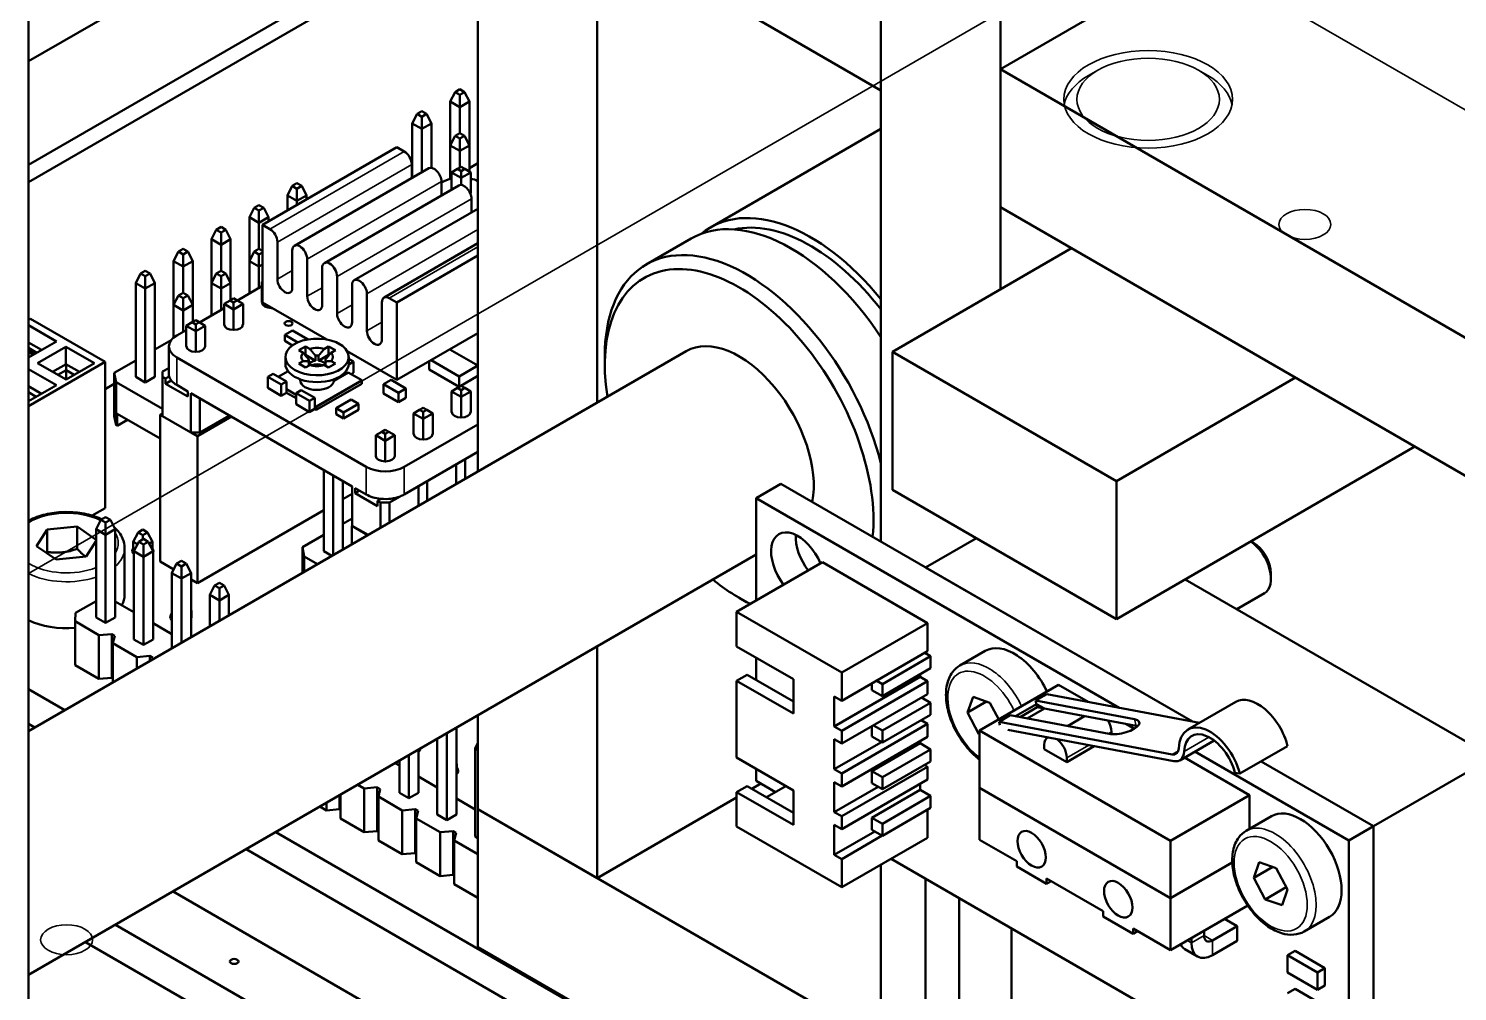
# Model space of a CAD drawing. Header units: millimetres. Extents: x -1328 to 2520, y -765 to 1782.
# Drawn here: x 1572.9 to 1640.6, y 658.4 to 704 of the extents above; entities that cross this region are included whole.
import ezdxf

# ---------------------------------------------------------------- set-up
doc = ezdxf.new("R2010")
doc.units = ezdxf.units.MM
doc.header["$LTSCALE"] = 6
for name, color, linetype, lineweight in [('Reference (ISO)', 7, 'Continuous', 35), ('Visible (ISO)', 7, 'Continuous', 50), ('Visible Narrow (ISO)', 7, 'Continuous', 35)]:
    doc.layers.add(name, color=color, linetype=linetype, lineweight=lineweight)

msp = doc.modelspace()

# ---------------------------------------------------------------- linework, layer by layer
at = {"layer": 'Reference (ISO)'}
for p, q in [((1625.929, 708.841), (1572.896, 678.223)), ((1742.602, 641.48), (1625.929, 708.841)), ((1572.896, 706.8), (1572.896, 380.202)), ((1623.543, 702.054), (1623.101, 701.799)), ((1628.316, 702.054), (1628.758, 701.799))]:
    msp.add_line(p, q, dxfattribs=at)
for centre, major_axis in [((1625.929, 700.676), (4, 0)), ((1625.929, 700.676), (3.375, 0)), ((1633.354, 694.757), (1.229, 0)), ((1574.697, 660.891), (1.229, 0))]:
    msp.add_ellipse(centre, major_axis=major_axis, ratio=0.57735, dxfattribs=at)
for major_axis, start_param, end_param in [((-4, 0), 5.497787, 6.172474), ((4, 0), 0.110711, 0.785398)]:
    msp.add_ellipse((1625.929, 700.166), major_axis=major_axis, ratio=0.57735, start_param=start_param, end_param=end_param, dxfattribs=at)
at = {"layer": 'Visible (ISO)'}
for p, q in [((1618.927, 702.104), (1618.927, 775.262)), ((1613.27, 679.732), (1613.27, 772.568)), ((1572.896, 702.478), (1607.24, 722.306)), ((1613.27, 720.889), (1572.896, 697.579)), ((1572.896, 696.762), (1613.27, 720.072)), ((1618.927, 702.104), (1647.318, 718.496)), ((1599.835, 686.322), (1599.835, 712.316)), ((1594.179, 683.056), (1594.179, 709.05)), ((1572.896, 708.433), (1572.896, 381.835)), ((1603.977, 706.467), (1613.27, 701.101)), ((1670.9, 672.098), (1618.927, 702.104)), ((1618.927, 702.104), (1618.927, 695.572)), ((1592.87, 700.571), (1593.096, 701.02)), ((1593.322, 700.31), (1592.87, 700.571)), ((1592.87, 698.497), (1592.87, 700.571)), ((1593.322, 701.151), (1593.096, 701.02)), ((1593.322, 700.89), (1593.096, 701.02)), ((1593.549, 701.02), (1593.322, 701.151)), ((1593.549, 701.02), (1593.322, 700.89)), ((1593.322, 700.89), (1593.322, 700.31)), ((1593.775, 700.571), (1593.322, 700.31)), ((1593.775, 700.571), (1593.549, 701.02)), ((1593.775, 700.571), (1593.775, 698.497)), ((1593.775, 700.571), (1593.775, 700.571)), ((1593.775, 700.571), (1593.775, 700.571)), ((1591.074, 699.534), (1591.3, 699.983)), ((1591.526, 700.114), (1591.3, 699.983)), ((1591.526, 699.853), (1591.3, 699.983)), ((1591.753, 699.983), (1591.526, 700.114)), ((1591.753, 699.983), (1591.526, 699.853)), ((1591.526, 699.853), (1591.526, 699.273)), ((1591.979, 699.534), (1591.753, 699.983)), ((1593.322, 700.31), (1593.322, 699.077)), ((1591.526, 699.273), (1591.074, 699.534)), ((1591.074, 696.966), (1591.074, 699.534)), ((1591.979, 699.534), (1591.526, 699.273)), ((1591.526, 699.273), (1591.526, 697.227)), ((1591.979, 699.534), (1591.979, 699.535)), ((1591.979, 699.534), (1591.979, 697.438)), ((1591.979, 699.534), (1591.979, 699.534)), ((1613.27, 699.275), (1605.197, 694.614)), ((1592.87, 698.497), (1593.096, 698.946)), ((1592.87, 696.907), (1592.87, 698.497)), ((1593.322, 698.236), (1592.87, 698.497)), ((1593.322, 699.077), (1593.096, 698.946)), ((1593.322, 698.816), (1593.096, 698.946)), ((1593.549, 698.946), (1593.322, 699.077)), ((1593.549, 698.946), (1593.322, 698.816)), ((1593.322, 698.816), (1593.322, 698.236)), ((1593.775, 698.497), (1593.322, 698.236)), ((1593.775, 698.497), (1593.549, 698.946)), ((1593.775, 698.497), (1593.775, 698.498)), ((1593.775, 698.497), (1593.775, 698.497)), ((1593.775, 698.497), (1593.775, 697.253)), ((1590.338, 698.413), (1583.974, 694.739)), ((1590.692, 698.209), (1590.338, 698.413)), ((1593.322, 698.236), (1593.322, 697.441)), ((1591.856, 697.417), (1585.492, 693.743)), ((1591.045, 696.949), (1591.045, 697.596)), ((1593.216, 697.38), (1592.933, 697.217)), ((1593.386, 696.955), (1592.933, 697.217)), ((1592.933, 697.217), (1592.933, 696.406)), ((1593.386, 697.478), (1593.216, 697.38)), ((1593.216, 697.38), (1593.386, 697.282)), ((1593.555, 697.38), (1593.386, 697.478)), ((1593.386, 697.282), (1593.555, 697.38)), ((1593.386, 696.955), (1593.386, 697.282)), ((1593.838, 697.217), (1593.386, 696.955)), ((1593.838, 697.217), (1593.555, 697.38)), ((1594.179, 697.653), (1593.775, 697.42)), ((1593.838, 696.237), (1593.838, 697.217)), ((1585.154, 696.128), (1585.38, 696.577)), ((1585.606, 696.708), (1585.38, 696.577)), ((1585.606, 696.447), (1585.38, 696.577)), ((1585.833, 696.577), (1585.606, 696.708)), ((1585.833, 696.577), (1585.606, 696.447)), ((1586.059, 696.128), (1585.833, 696.577)), ((1593.27, 696.601), (1586.906, 692.926)), ((1592.459, 696.132), (1592.459, 696.78)), ((1592.488, 696.755), (1592.459, 696.739)), ((1593.386, 696.955), (1593.386, 696.623)), ((1585.154, 695.42), (1585.154, 696.128)), ((1585.606, 695.867), (1585.154, 696.128)), ((1585.606, 696.447), (1585.606, 695.867)), ((1586.059, 696.128), (1585.606, 695.867)), ((1585.606, 695.867), (1585.606, 695.681)), ((1586.059, 696.128), (1586.058, 696.128)), ((1586.059, 696.128), (1586.059, 695.942)), ((1586.059, 696.128), (1586.059, 696.128)), ((1593.838, 696.237), (1593.83, 696.232)), ((1593.873, 695.316), (1593.873, 695.963)), ((1583.358, 695.091), (1583.584, 695.54)), ((1583.81, 695.671), (1583.584, 695.54)), ((1583.81, 695.41), (1583.584, 695.54)), ((1584.036, 695.54), (1583.81, 695.671)), ((1584.036, 695.54), (1583.81, 695.41)), ((1583.81, 695.41), (1583.81, 694.83)), ((1584.263, 695.091), (1584.036, 695.54)), ((1594.179, 695.492), (1588.32, 692.11)), ((1618.927, 691.675), (1618.927, 695.572)), ((1655.965, 674.189), (1618.927, 695.572)), ((1581.562, 694.054), (1581.788, 694.503)), ((1582.014, 694.634), (1581.788, 694.503)), ((1582.014, 694.373), (1581.788, 694.503)), ((1582.24, 694.503), (1582.014, 694.634)), ((1582.24, 694.503), (1582.014, 694.373)), ((1582.467, 694.054), (1582.24, 694.503)), ((1583.358, 693.017), (1583.358, 695.091)), ((1583.81, 694.83), (1583.358, 695.091)), ((1584.263, 695.091), (1583.81, 694.83)), ((1583.81, 694.83), (1583.81, 693.597)), ((1583.974, 694.739), (1583.974, 691.064)), ((1583.974, 694.739), (1584.328, 694.535)), ((1584.263, 695.091), (1584.262, 695.091)), ((1584.263, 695.091), (1584.263, 695.091)), ((1584.263, 695.091), (1584.263, 694.905)), ((1582.014, 693.793), (1581.562, 694.054)), ((1581.562, 691.98), (1581.562, 694.054)), ((1582.014, 694.373), (1582.014, 693.793)), ((1582.467, 694.054), (1582.014, 693.793)), ((1582.014, 693.793), (1582.014, 692.56)), ((1582.467, 694.054), (1582.466, 694.055)), ((1582.467, 694.054), (1582.467, 691.98)), ((1582.467, 694.054), (1582.467, 694.054)), ((1584.681, 692.167), (1584.681, 693.922)), ((1594.179, 693.859), (1589.734, 691.293)), ((1604.278, 694.083), (1602.156, 692.859)), ((1579.766, 693.017), (1579.992, 693.466)), ((1580.218, 693.597), (1579.992, 693.466)), ((1580.218, 693.336), (1579.992, 693.466)), ((1580.444, 693.466), (1580.218, 693.597)), ((1580.444, 693.466), (1580.218, 693.336)), ((1580.218, 693.336), (1580.218, 692.756)), ((1580.67, 693.017), (1580.444, 693.466)), ((1583.358, 693.017), (1583.584, 693.466)), ((1583.81, 693.597), (1583.584, 693.466)), ((1583.81, 693.336), (1583.584, 693.466)), ((1583.974, 693.503), (1583.81, 693.597)), ((1583.974, 693.43), (1583.81, 693.336)), ((1583.81, 693.336), (1583.81, 692.756)), ((1585.388, 691.758), (1585.388, 693.514)), ((1586.095, 691.35), (1586.095, 693.106)), ((1590.338, 691.064), (1594.179, 693.282)), ((1622.303, 693.624), (1613.818, 688.725)), ((1577.97, 691.98), (1578.196, 692.43)), ((1578.422, 692.56), (1578.196, 692.43)), ((1578.422, 692.299), (1578.196, 692.43)), ((1578.648, 692.43), (1578.422, 692.56)), ((1578.648, 692.43), (1578.422, 692.299)), ((1578.874, 691.98), (1578.648, 692.43)), ((1579.766, 690.943), (1579.766, 693.017)), ((1580.218, 692.756), (1579.766, 693.017)), ((1580.67, 693.017), (1580.218, 692.756)), ((1580.218, 692.756), (1580.218, 691.523)), ((1580.671, 693.017), (1580.67, 693.018)), ((1580.671, 693.017), (1580.67, 693.017)), ((1580.671, 693.017), (1580.671, 690.943)), ((1581.562, 691.98), (1581.788, 692.43)), ((1582.014, 692.56), (1581.788, 692.43)), ((1582.014, 692.299), (1581.788, 692.43)), ((1582.24, 692.43), (1582.014, 692.56)), ((1582.24, 692.43), (1582.014, 692.299)), ((1582.467, 691.98), (1582.24, 692.43)), ((1583.81, 692.756), (1583.358, 693.017)), ((1583.358, 691.484), (1583.358, 693.017)), ((1583.974, 692.851), (1583.81, 692.756)), ((1583.81, 692.756), (1583.81, 691.746)), ((1586.802, 690.942), (1586.802, 692.697)), ((1577.97, 687.531), (1577.97, 691.98)), ((1578.422, 691.719), (1577.97, 691.98)), ((1578.422, 692.299), (1578.422, 691.719)), ((1578.874, 691.98), (1578.422, 691.719)), ((1578.422, 691.719), (1578.422, 687.269)), ((1578.875, 691.98), (1578.874, 691.981)), ((1578.875, 691.98), (1578.874, 691.98)), ((1578.875, 691.98), (1578.875, 687.531)), ((1582.014, 691.719), (1581.562, 691.98)), ((1581.562, 690.447), (1581.562, 691.98)), ((1582.014, 692.299), (1582.014, 691.719)), ((1582.467, 691.98), (1582.014, 691.719)), ((1582.014, 691.719), (1582.014, 690.709)), ((1582.467, 691.98), (1582.466, 691.981)), ((1582.467, 691.98), (1582.467, 691.174)), ((1582.467, 691.98), (1582.467, 691.98)), ((1583.953, 691.828), (1582.786, 691.154)), ((1583.974, 692.044), (1583.953, 692.032)), ((1583.974, 692.02), (1583.953, 692.032)), ((1583.953, 692.032), (1583.953, 691.052)), ((1587.51, 690.534), (1587.51, 692.289)), ((1588.217, 690.125), (1588.217, 691.881)), ((1579.766, 690.943), (1579.992, 691.393)), ((1580.218, 691.523), (1579.992, 691.393)), ((1580.218, 691.262), (1579.992, 691.393)), ((1580.444, 691.393), (1580.218, 691.523)), ((1580.444, 691.393), (1580.218, 691.262)), ((1580.218, 691.262), (1580.218, 690.682)), ((1580.67, 690.943), (1580.444, 691.393)), ((1582.44, 691.158), (1582.157, 690.995)), ((1582.609, 691.256), (1582.44, 691.158)), ((1582.44, 691.158), (1582.609, 691.06)), ((1582.779, 691.158), (1582.609, 691.256)), ((1582.609, 691.06), (1582.779, 691.158)), ((1582.609, 690.734), (1582.609, 691.06)), ((1583.062, 690.995), (1582.779, 691.158)), ((1583.953, 691.052), (1583.961, 691.047)), ((1587.021, 689.305), (1583.974, 691.064)), ((1588.924, 689.717), (1588.924, 691.473)), ((1589.631, 689.309), (1589.631, 691.064)), ((1589.984, 691.269), (1590.338, 691.064)), ((1590.338, 691.064), (1590.338, 687.39)), ((1579.766, 689.393), (1579.766, 690.943)), ((1580.218, 690.682), (1579.766, 690.943)), ((1580.67, 690.943), (1580.218, 690.682)), ((1580.218, 690.682), (1580.218, 689.672)), ((1580.671, 690.943), (1580.67, 690.944)), ((1580.671, 690.943), (1580.67, 690.943)), ((1580.671, 690.943), (1580.671, 690.137)), ((1582.157, 690.791), (1580.99, 690.117)), ((1582.609, 690.734), (1582.157, 690.995)), ((1582.157, 690.995), (1582.157, 690.015)), ((1583.062, 690.995), (1582.609, 690.734)), ((1582.609, 690.734), (1582.609, 689.754)), ((1583.062, 690.015), (1583.062, 690.995)), ((1584.397, 690.796), (1584.405, 690.791)), ((1584.405, 690.815), (1584.405, 690.791)), ((1584.413, 690.796), (1584.405, 690.791)), ((1572.896, 690.238), (1572.989, 690.291)), ((1574.216, 689.219), (1572.896, 689.981)), ((1572.989, 690.291), (1576.525, 688.25)), ((1580.361, 689.754), (1579.915, 689.497)), ((1580.644, 690.121), (1580.361, 689.958)), ((1580.813, 689.697), (1580.361, 689.958)), ((1580.361, 689.958), (1580.361, 688.978)), ((1580.813, 690.219), (1580.644, 690.121)), ((1580.644, 690.121), (1580.813, 690.023)), ((1580.983, 690.121), (1580.813, 690.219)), ((1580.813, 690.023), (1580.983, 690.121)), ((1580.813, 689.697), (1580.813, 690.023)), ((1581.266, 689.958), (1580.813, 689.697)), ((1580.813, 689.697), (1580.813, 688.717)), ((1581.266, 689.958), (1580.983, 690.121)), ((1581.266, 688.978), (1581.266, 689.958)), ((1582.157, 690.015), (1582.165, 690.011)), ((1582.601, 689.759), (1582.609, 689.754)), ((1582.617, 689.759), (1582.609, 689.754)), ((1583.062, 690.015), (1583.054, 690.011)), ((1585.396, 689.726), (1585.042, 689.522)), ((1586.103, 689.318), (1585.396, 689.726)), ((1572.896, 688.458), (1574.216, 689.219)), ((1573.51, 688.812), (1572.896, 689.166)), ((1579.655, 689.28), (1578.875, 688.829)), ((1585.042, 689.522), (1585.652, 689.17)), ((1585.042, 689.522), (1585.042, 689.236)), ((1585.042, 689.236), (1585.4, 689.03)), ((1586.073, 689.3), (1586.103, 689.318)), ((1586.103, 689.318), (1586.103, 689.306)), ((1587.76, 689.001), (1587.461, 689.174)), ((1594.179, 689.608), (1590.338, 687.39)), ((1572.896, 688.904), (1573.283, 688.681)), ((1573.191, 688.628), (1572.896, 688.798)), ((1572.896, 670.769), (1604.053, 688.757)), ((1572.896, 688.708), (1573.113, 688.583)), ((1573.326, 688.183), (1574.668, 688.958)), ((1574.668, 688.143), (1574.668, 688.958)), ((1576.012, 688.182), (1574.668, 688.958)), ((1579.543, 688.978), (1579.543, 687.672)), ((1579.915, 688.46), (1588.895, 683.275)), ((1580.361, 688.978), (1580.369, 688.974)), ((1580.805, 688.722), (1580.813, 688.717)), ((1580.821, 688.722), (1580.813, 688.717)), ((1581.266, 688.978), (1581.258, 688.974)), ((1585.061, 688.154), (1585.061, 688.481)), ((1586.013, 688.981), (1585.694, 688.797)), ((1585.694, 688.797), (1585.896, 688.681)), ((1586.013, 688.573), (1585.994, 688.562)), ((1586.013, 688.573), (1586.013, 688.981)), ((1586.214, 688.865), (1586.013, 688.981)), ((1586.486, 688.3), (1586.013, 688.573)), ((1586.168, 688.359), (1586.168, 688.273)), ((1586.486, 688.3), (1586.486, 688.543)), ((1587.109, 688.573), (1586.635, 688.3)), ((1586.635, 688.543), (1586.635, 688.3)), ((1587.109, 688.981), (1586.907, 688.865)), ((1586.954, 688.273), (1586.954, 688.359)), ((1587.109, 688.573), (1587.109, 688.981)), ((1587.427, 688.797), (1587.109, 688.981)), ((1587.127, 688.562), (1587.109, 688.573)), ((1587.226, 688.681), (1587.427, 688.797)), ((1590.338, 687.39), (1587.988, 688.747)), ((1588.061, 688.154), (1588.061, 688.481)), ((1588.061, 688.391), (1588.289, 688.259)), ((1594.175, 688.071), (1592.846, 688.838)), ((1600.189, 688.101), (1600.189, 688.51)), ((1613.818, 688.725), (1624.424, 682.601)), ((1613.818, 682.193), (1613.818, 688.725)), ((1572.896, 686.155), (1576.525, 688.25)), ((1574.216, 687.145), (1572.896, 687.907)), ((1574.67, 687.408), (1573.326, 688.183)), ((1574.033, 687.775), (1574.669, 688.142)), ((1574.281, 687.632), (1574.67, 687.857)), ((1574.669, 688.142), (1574.668, 688.143)), ((1575.306, 687.775), (1574.668, 688.143)), ((1574.669, 687.857), (1574.669, 688.142)), ((1575.058, 687.632), (1574.669, 687.857)), ((1574.669, 687.408), (1574.669, 687.856)), ((1574.67, 687.408), (1576.012, 688.182)), ((1576.525, 688.25), (1576.525, 681.328)), ((1577.97, 688.306), (1576.958, 687.722)), ((1576.958, 687.722), (1577.05, 687.286)), ((1576.958, 687.722), (1576.958, 685.681)), ((1579.247, 687.784), (1579.543, 687.955)), ((1579.247, 687.784), (1579.247, 687.539)), ((1584.227, 687.542), (1584.475, 687.685)), ((1584.475, 687.685), (1585.115, 687.315)), ((1585.185, 687.809), (1584.722, 687.542)), ((1585.896, 688.281), (1585.694, 688.165)), ((1585.694, 688.165), (1586.013, 687.981)), ((1586.013, 687.981), (1586.214, 688.097)), ((1586.168, 688.07), (1586.168, 688.273)), ((1586.907, 688.097), (1587.109, 687.981)), ((1586.954, 688.273), (1586.954, 688.07)), ((1587.109, 687.981), (1587.427, 688.165)), ((1587.427, 688.165), (1587.226, 688.281)), ((1588.042, 687.748), (1587.359, 687.354)), ((1588.682, 687.379), (1588.042, 687.748)), ((1588.289, 688.259), (1588.06, 688.126)), ((1588.289, 687.728), (1588.183, 687.667)), ((1588.289, 688.259), (1588.289, 687.728)), ((1591.877, 688.279), (1591.877, 687.887)), ((1591.877, 687.887), (1593.292, 687.071)), ((1591.962, 688.328), (1593.292, 687.56)), ((1593.292, 687.56), (1594.175, 688.071)), ((1594.175, 688.071), (1594.175, 687.581)), ((1572.896, 686.384), (1574.216, 687.145)), ((1573.51, 686.738), (1572.896, 687.092)), ((1576.958, 687.208), (1576.525, 686.958)), ((1577.05, 687.286), (1579.247, 686.017)), ((1577.05, 687.286), (1577.05, 685.244)), ((1577.97, 687.531), (1578.422, 687.269)), ((1578.875, 687.531), (1578.422, 687.269)), ((1579.247, 687.539), (1579.247, 685.669)), ((1579.388, 687.458), (1579.247, 687.539)), ((1579.559, 687.556), (1579.388, 687.458)), ((1579.388, 687.213), (1579.388, 687.458)), ((1579.657, 687.368), (1579.388, 687.213)), ((1579.388, 687.213), (1580.442, 686.604)), ((1579.915, 687.153), (1580.442, 686.849)), ((1584.227, 687.542), (1584.227, 687.011)), ((1584.867, 687.173), (1584.227, 687.542)), ((1584.867, 686.642), (1584.227, 687.011)), ((1585.115, 687.315), (1584.867, 687.173)), ((1584.867, 687.173), (1584.867, 686.642)), ((1585.115, 687.315), (1585.115, 686.948)), ((1585.761, 687.379), (1585.761, 687.422)), ((1586.525, 686.134), (1588.682, 687.379)), ((1586.525, 685.97), (1588.682, 687.215)), ((1587.359, 687.421), (1587.359, 687.354)), ((1588.682, 687.379), (1588.682, 687.215)), ((1590.066, 687.4), (1589.712, 687.196)), ((1589.712, 687.196), (1590.419, 686.788)), ((1589.712, 687.196), (1589.712, 686.747)), ((1590.773, 686.992), (1590.066, 687.4)), ((1590.419, 686.788), (1590.773, 686.992)), ((1590.773, 686.992), (1590.773, 686.543)), ((1593.216, 687.011), (1592.933, 686.847)), ((1593.386, 687.108), (1593.216, 687.011)), ((1593.216, 687.011), (1593.386, 686.913)), ((1593.292, 687.071), (1594.175, 687.581)), ((1593.292, 687.56), (1593.292, 687.071)), ((1593.555, 687.011), (1593.386, 687.108)), ((1593.386, 686.913), (1593.555, 687.011)), ((1593.838, 686.847), (1593.555, 687.011)), ((1624.424, 682.601), (1632.909, 687.5)), ((1573.262, 686.595), (1572.896, 686.807)), ((1580.442, 686.604), (1580.442, 686.849)), ((1580.583, 684.898), (1580.583, 686.768)), ((1580.583, 686.768), (1588.227, 682.354)), ((1581.008, 686.523), (1581.008, 684.898)), ((1585.115, 686.785), (1584.867, 686.642)), ((1585.115, 686.948), (1585.115, 686.785)), ((1585.115, 686.948), (1585.567, 686.687)), ((1585.115, 686.785), (1585.567, 686.523)), ((1585.567, 686.768), (1585.815, 686.911)), ((1585.567, 686.768), (1585.567, 686.238)), ((1586.207, 686.399), (1585.567, 686.768)), ((1585.815, 686.911), (1586.455, 686.542)), ((1586.455, 686.542), (1586.207, 686.399)), ((1586.207, 686.399), (1586.207, 685.868)), ((1586.455, 686.542), (1586.455, 686.174)), ((1588.174, 686.459), (1587.467, 686.051)), ((1588.528, 686.255), (1588.174, 686.459)), ((1589.712, 686.747), (1590.419, 686.339)), ((1590.419, 686.788), (1590.419, 686.339)), ((1590.419, 686.339), (1590.773, 686.543)), ((1593.386, 686.586), (1592.933, 686.847)), ((1592.933, 686.847), (1592.933, 685.867)), ((1593.386, 686.586), (1593.386, 686.913)), ((1593.838, 686.847), (1593.386, 686.586)), ((1593.386, 686.586), (1593.386, 685.606)), ((1593.838, 685.867), (1593.838, 686.847)), ((1576.958, 685.681), (1577.05, 685.244)), ((1577.086, 685.795), (1579.127, 684.617)), ((1577.086, 685.224), (1577.086, 685.795)), ((1579.127, 685.743), (1579.247, 685.812)), ((1579.127, 685.743), (1579.247, 685.673)), ((1579.127, 678.79), (1579.127, 685.743)), ((1580.583, 684.898), (1579.247, 685.669)), ((1580.895, 684.722), (1582.51, 685.655)), ((1582.379, 685.69), (1581.008, 684.898)), ((1582.379, 685.69), (1582.379, 685.731)), ((1586.207, 685.868), (1585.567, 686.238)), ((1586.455, 686.011), (1586.207, 685.868)), ((1586.455, 686.174), (1586.455, 686.011)), ((1586.455, 686.174), (1586.525, 686.134)), ((1586.455, 686.011), (1586.525, 685.97)), ((1586.525, 686.134), (1586.525, 685.97)), ((1587.467, 686.051), (1587.467, 685.765)), ((1587.467, 686.051), (1587.821, 685.847)), ((1587.467, 685.765), (1587.821, 685.561)), ((1587.821, 685.847), (1588.528, 686.255)), ((1587.821, 685.561), (1588.528, 685.969)), ((1587.821, 685.847), (1587.821, 685.561)), ((1588.528, 686.255), (1588.528, 685.969)), ((1591.42, 685.974), (1591.137, 685.81)), ((1591.59, 685.549), (1591.137, 685.81)), ((1591.137, 685.81), (1591.137, 684.83)), ((1591.59, 686.072), (1591.42, 685.974)), ((1591.42, 685.974), (1591.59, 685.876)), ((1591.759, 685.974), (1591.59, 686.072)), ((1591.59, 685.876), (1591.759, 685.974)), ((1591.59, 685.549), (1591.59, 685.876)), ((1592.042, 685.81), (1591.59, 685.549)), ((1592.042, 685.81), (1591.759, 685.974)), ((1592.042, 684.83), (1592.042, 685.81)), ((1592.933, 685.867), (1592.941, 685.863)), ((1593.838, 685.867), (1593.83, 685.863)), ((1577.05, 685.244), (1577.086, 685.224)), ((1577.581, 685.51), (1577.086, 685.224)), ((1589.793, 685.035), (1589.624, 684.937)), ((1589.963, 684.937), (1589.793, 685.035)), ((1590.692, 683.275), (1594.179, 685.288)), ((1591.59, 685.549), (1591.59, 684.569)), ((1593.377, 685.611), (1593.386, 685.606)), ((1593.394, 685.611), (1593.386, 685.606)), ((1581.008, 684.898), (1580.583, 684.898)), ((1580.59, 684.898), (1580.895, 684.722)), ((1580.895, 684.722), (1580.895, 677.769)), ((1589.624, 684.937), (1589.341, 684.773)), ((1589.341, 684.773), (1589.341, 683.794)), ((1589.793, 684.512), (1589.341, 684.773)), ((1589.624, 684.937), (1589.793, 684.839)), ((1589.793, 684.839), (1589.963, 684.937)), ((1589.793, 684.512), (1589.793, 684.839)), ((1590.246, 684.773), (1589.793, 684.512)), ((1589.793, 684.512), (1589.793, 683.532)), ((1590.246, 684.773), (1589.963, 684.937)), ((1590.246, 683.794), (1590.246, 684.773)), ((1591.137, 684.83), (1591.145, 684.826)), ((1591.581, 684.574), (1591.59, 684.569)), ((1591.598, 684.574), (1591.59, 684.569)), ((1592.042, 684.83), (1592.034, 684.826)), ((1589.341, 683.794), (1589.349, 683.789)), ((1590.246, 683.794), (1590.238, 683.789)), ((1590.692, 681.969), (1594.179, 683.982)), ((1593.58, 683.636), (1593.58, 682.711)), ((1624.424, 676.069), (1638.566, 684.234)), ((1586.877, 679.281), (1586.877, 683.134)), ((1589.785, 683.537), (1589.793, 683.532)), ((1589.802, 683.537), (1589.793, 683.532)), ((1593.156, 682.466), (1593.156, 683.391)), ((1587.329, 682.873), (1587.329, 679.102)), ((1587.782, 682.612), (1587.782, 679.363)), ((1588.227, 682.354), (1588.227, 680.485)), ((1588.369, 682.028), (1588.369, 682.273)), ((1588.369, 682.273), (1588.895, 681.969)), ((1591.36, 681.429), (1591.36, 682.354)), ((1591.784, 682.599), (1591.784, 681.674)), ((1607.363, 681.796), (1608.53, 682.469)), ((1628.022, 671.215), (1608.53, 682.469)), ((1624.424, 676.069), (1624.424, 682.601)), ((1588.227, 682.003), (1587.782, 681.745)), ((1588.581, 682.15), (1588.369, 682.028)), ((1588.369, 682.028), (1589.422, 681.42)), ((1589.422, 681.664), (1589.593, 681.763)), ((1589.422, 681.42), (1589.422, 681.664)), ((1589.564, 681.583), (1589.422, 681.664)), ((1589.564, 680.392), (1589.564, 681.583)), ((1589.564, 681.583), (1589.988, 681.583)), ((1590.497, 681.876), (1589.988, 681.583)), ((1589.988, 681.583), (1589.988, 680.637)), ((1624.552, 671.872), (1607.363, 681.796)), ((1607.363, 681.796), (1607.363, 676.946)), ((1613.818, 682.193), (1624.424, 676.069)), ((1575.906, 680.97), (1576.525, 681.328)), ((1576.319, 680.769), (1576.545, 680.9)), ((1576.772, 680.769), (1576.545, 680.9)), ((1586.877, 681.223), (1580.895, 677.769)), ((1573.274, 679.53), (1573.775, 680.312)), ((1573.775, 680.312), (1575.198, 680.452)), ((1573.775, 679.25), (1573.775, 680.312)), ((1575.198, 680.452), (1576.093, 679.829)), ((1575.198, 679.391), (1575.198, 680.452)), ((1576.093, 680.323), (1576.319, 680.769)), ((1576.093, 676.148), (1576.093, 680.323)), ((1576.545, 680.062), (1576.093, 680.323)), ((1576.545, 680.638), (1576.319, 680.769)), ((1576.545, 680.638), (1576.772, 680.769)), ((1576.545, 680.638), (1576.545, 680.062)), ((1576.545, 680.062), (1576.998, 680.323)), ((1576.998, 680.323), (1576.772, 680.769)), ((1576.998, 676.148), (1576.998, 680.323)), ((1578.08, 680.177), (1578.306, 680.307)), ((1578.533, 680.177), (1578.306, 680.307)), ((1588.227, 680.836), (1587.782, 680.579)), ((1588.202, 680.488), (1588.227, 680.503)), ((1588.202, 679.606), (1588.202, 680.488)), ((1588.202, 680.488), (1588.966, 680.047)), ((1588.976, 680.053), (1588.227, 680.485)), ((1576.093, 679.769), (1575.618, 679.029)), ((1576.545, 680.062), (1576.545, 675.886)), ((1578.08, 680.177), (1577.854, 679.731)), ((1578.056, 679.615), (1577.854, 679.731)), ((1577.854, 679.731), (1577.854, 679.179)), ((1577.889, 679.286), (1578.115, 679.732)), ((1578.306, 680.046), (1578.08, 680.177)), ((1578.115, 679.732), (1578.341, 679.863)), ((1578.341, 679.601), (1578.115, 679.732)), ((1578.306, 680.046), (1578.533, 680.177)), ((1578.306, 679.843), (1578.306, 680.046)), ((1578.568, 679.732), (1578.341, 679.863)), ((1578.341, 679.601), (1578.568, 679.732)), ((1578.341, 679.601), (1578.341, 679.025)), ((1578.533, 680.177), (1578.759, 679.731)), ((1578.794, 679.286), (1578.568, 679.732)), ((1578.611, 679.646), (1578.759, 679.731)), ((1578.759, 679.731), (1578.759, 679.355)), ((1586.877, 680.057), (1585.865, 679.473)), ((1617.793, 679.897), (1615.389, 678.509)), ((1630.901, 679.691), (1630.799, 679.75)), ((1572.896, 659.222), (1607.363, 679.122)), ((1574.196, 678.889), (1573.274, 679.53)), ((1575.618, 679.029), (1574.196, 678.889)), ((1577.447, 679.426), (1577.447, 677.221)), ((1578.341, 679.025), (1577.889, 679.286)), ((1577.889, 675.111), (1577.889, 679.286)), ((1578.341, 679.025), (1578.794, 679.286)), ((1578.341, 679.025), (1578.341, 674.849)), ((1578.794, 675.111), (1578.794, 679.286)), ((1585.865, 679.473), (1585.957, 679.036)), ((1585.865, 679.473), (1585.865, 678.257)), ((1585.957, 679.036), (1585.957, 678.31)), ((1585.957, 679.036), (1586.586, 678.673)), ((1586.877, 679.281), (1587.258, 679.061)), ((1579.771, 678.418), (1579.127, 678.79)), ((1579.685, 678.249), (1579.911, 678.695)), ((1579.685, 674.689), (1579.685, 678.249)), ((1580.138, 677.988), (1579.685, 678.249)), ((1579.911, 678.695), (1580.138, 678.826)), ((1580.138, 678.564), (1579.911, 678.695)), ((1580.364, 678.695), (1580.138, 678.826)), ((1580.138, 678.564), (1580.364, 678.695)), ((1580.138, 678.564), (1580.138, 677.988)), ((1580.138, 677.988), (1580.59, 678.249)), ((1580.59, 678.249), (1580.364, 678.695)), ((1580.59, 675.211), (1580.59, 678.249)), ((1606.437, 676.411), (1610.503, 678.758)), ((1615.481, 675.884), (1610.503, 678.758)), ((1628.022, 671.215), (1615.389, 678.509)), ((1631.745, 678.229), (1631.745, 677.979)), ((1580.138, 677.988), (1580.138, 674.95)), ((1580.895, 677.769), (1580.59, 677.945)), ((1581.481, 677.213), (1581.707, 677.658)), ((1581.707, 677.658), (1581.934, 677.789)), ((1581.934, 677.528), (1581.707, 677.658)), ((1582.16, 677.658), (1581.934, 677.789)), ((1581.934, 677.528), (1582.16, 677.658)), ((1581.934, 677.528), (1581.934, 676.951)), ((1582.386, 677.213), (1582.16, 677.658)), ((1642.259, 669.528), (1627.677, 677.947)), ((1576.093, 676.923), (1575.117, 676.36)), ((1576.998, 676.907), (1577.889, 676.393)), ((1581.934, 676.951), (1581.481, 677.213)), ((1581.481, 675.725), (1581.481, 677.213)), ((1581.934, 676.951), (1582.386, 677.213)), ((1581.934, 676.951), (1581.934, 675.987)), ((1582.386, 676.248), (1582.386, 677.213)), ((1606.553, 677.079), (1606.906, 676.875)), ((1630.123, 676.535), (1631.434, 677.292)), ((1575.117, 676.36), (1575.096, 675.964)), ((1580.59, 676.487), (1580.607, 676.453)), ((1580.607, 676.453), (1580.59, 676.443)), ((1580.607, 676.453), (1580.607, 676.131)), ((1606.437, 676.411), (1606.437, 674.778)), ((1611.415, 673.537), (1606.437, 676.411)), ((1575.096, 675.964), (1576.227, 675.311)), ((1575.096, 675.964), (1575.096, 673.89)), ((1576.545, 675.886), (1576.093, 676.148)), ((1576.998, 676.148), (1576.545, 675.886)), ((1578.794, 675.87), (1579.685, 675.356)), ((1580.607, 676.131), (1580.607, 676.131)), ((1611.415, 673.537), (1615.481, 675.884)), ((1615.481, 674.545), (1615.481, 675.884)), ((1576.227, 675.311), (1576.842, 675.364)), ((1576.227, 675.311), (1576.227, 673.237)), ((1576.984, 675.282), (1576.842, 675.364)), ((1576.842, 675.364), (1576.842, 673.861)), ((1576.892, 674.927), (1576.984, 675.282)), ((1578.023, 674.274), (1576.892, 674.927)), ((1576.892, 674.927), (1576.892, 673.076)), ((1578.341, 674.849), (1577.889, 675.111)), ((1578.794, 675.111), (1578.341, 674.849)), ((1578.638, 674.327), (1578.023, 674.274)), ((1578.023, 674.274), (1578.023, 673.729)), ((1578.638, 674.327), (1578.638, 674.084)), ((1578.78, 674.245), (1578.638, 674.327)), ((1578.756, 674.152), (1578.78, 674.245)), ((1599.835, 663.811), (1599.835, 674.775)), ((1609.124, 673.226), (1606.437, 674.778)), ((1607.363, 674.243), (1607.363, 673.182)), ((1615.481, 674.545), (1611.415, 672.198)), ((1615.622, 674.312), (1613.342, 672.996)), ((1615.622, 674.312), (1615.35, 674.47)), ((1615.622, 674.312), (1615.622, 673.741)), ((1617.01, 673.872), (1618.213, 674.566)), ((1575.096, 673.89), (1576.227, 673.237)), ((1576.892, 673.833), (1576.842, 673.861)), ((1576.842, 673.29), (1576.842, 673.861)), ((1611.415, 672.198), (1611.415, 673.537)), ((1613.342, 672.424), (1615.622, 673.741)), ((1615.127, 673.455), (1615.127, 673.331)), ((1576.227, 673.237), (1576.842, 673.29)), ((1606.932, 673.431), (1606.437, 673.145)), ((1606.437, 673.145), (1606.437, 669.511)), ((1606.437, 673.145), (1609.124, 671.593)), ((1609.124, 672.165), (1606.932, 673.431)), ((1609.124, 671.593), (1609.124, 673.226)), ((1615.127, 673.331), (1611.062, 670.983)), ((1615.481, 673.126), (1611.415, 670.779)), ((1612.847, 673.024), (1612.847, 672.71)), ((1613.342, 672.996), (1613.07, 673.153)), ((1613.342, 672.996), (1613.342, 672.424)), ((1615.127, 673.331), (1615.481, 673.126)), ((1615.481, 672.522), (1615.481, 673.126)), ((1617.935, 670.793), (1621.682, 672.957)), ((1623.08, 672.15), (1621.682, 672.957)), ((1572.896, 672.752), (1574.614, 671.761)), ((1611.062, 672.402), (1611.062, 670.983)), ((1611.415, 672.198), (1611.062, 672.402)), ((1615.481, 672.522), (1611.415, 670.175)), ((1613.342, 672.424), (1612.847, 672.71)), ((1615.622, 672.108), (1613.342, 670.791)), ((1615.622, 672.108), (1615.193, 672.356)), ((1615.622, 672.108), (1615.622, 671.536)), ((1617.373, 671.643), (1617.633, 672.387)), ((1618.277, 672.165), (1617.373, 671.643)), ((1617.633, 672.387), (1618.434, 672.111)), ((1618.434, 672.111), (1618.852, 671.323)), ((1621.129, 672.519), (1620.599, 672.213)), ((1620.678, 671.896), (1620.599, 672.213)), ((1625.29, 671.326), (1620.599, 672.213)), ((1628.358, 671.152), (1621.129, 672.519)), ((1630.078, 672.145), (1627.816, 670.839)), ((1594.179, 667.077), (1594.179, 671.509)), ((1613.342, 670.22), (1615.622, 671.536)), ((1617.913, 670.625), (1617.373, 671.643)), ((1619.397, 671.519), (1618.866, 671.213)), ((1619.397, 671.519), (1624.088, 670.632)), ((1619.642, 671.472), (1620.64, 672.048)), ((1619.869, 671.43), (1620.678, 671.896)), ((1620.204, 671.366), (1621.013, 671.833)), ((1620.64, 672.048), (1621.013, 671.833)), ((1620.678, 671.896), (1620.64, 672.048)), ((1620.678, 671.896), (1625.369, 671.009)), ((1620.678, 671.896), (1621.013, 671.833)), ((1622.916, 671.473), (1622.107, 671.006)), ((1573.199, 670.944), (1572.896, 671.119)), ((1573.197, 670.946), (1573.197, 670.943)), ((1593.162, 666.815), (1593.162, 670.923)), ((1611.062, 670.983), (1611.415, 670.779)), ((1615.481, 671.104), (1611.415, 668.756)), ((1611.415, 670.175), (1611.415, 670.779)), ((1612.847, 671.001), (1612.847, 670.505)), ((1613.342, 670.791), (1612.912, 671.039)), ((1613.342, 670.791), (1613.342, 670.22)), ((1615.177, 671.279), (1615.481, 671.104)), ((1615.481, 670.499), (1615.481, 671.104)), ((1626.986, 665.568), (1617.935, 670.793)), ((1617.935, 670.793), (1617.935, 668.087)), ((1627.07, 669.661), (1618.866, 671.213)), ((1618.907, 671.048), (1618.866, 671.213)), ((1627.149, 669.345), (1619.28, 670.833)), ((1625.277, 670.881), (1624.903, 671.097)), ((1592.257, 666.815), (1592.257, 670.4)), ((1592.71, 670.661), (1592.71, 666.554)), ((1594.053, 669.954), (1594.179, 670.2)), ((1611.062, 670.379), (1611.062, 668.96)), ((1611.415, 670.175), (1611.062, 670.379)), ((1613.293, 670.248), (1611.062, 668.96)), ((1615.481, 670.499), (1611.415, 668.152)), ((1613.342, 670.22), (1612.847, 670.505)), ((1615.127, 670.189), (1612.847, 668.872)), ((1615.127, 670.295), (1615.127, 670.189)), ((1615.622, 669.903), (1615.127, 670.189)), ((1617.935, 670.637), (1617.913, 670.625)), ((1617.935, 670.617), (1617.913, 670.625)), ((1621.011, 670.12), (1621.011, 669.916)), ((1621.183, 670.473), (1621.166, 670.463)), ((1623.378, 670.058), (1622.071, 669.303)), ((1624.193, 670.618), (1624.193, 670.732)), ((1629.053, 670.324), (1627.423, 669.383)), ((1632.536, 670.06), (1630.273, 668.754)), ((1590.914, 669.625), (1590.914, 667.591)), ((1591.366, 667.852), (1591.366, 669.886)), ((1591.383, 669.896), (1591.383, 669.79)), ((1594.179, 669.882), (1594.053, 669.954)), ((1594.053, 665.778), (1594.053, 669.954)), ((1609.124, 667.96), (1606.437, 669.511)), ((1615.622, 669.903), (1613.342, 668.587)), ((1615.622, 669.903), (1615.622, 669.332)), ((1622.071, 669.303), (1621.011, 669.916)), ((1622.071, 669.303), (1622.071, 669.507)), ((1630.733, 667.731), (1627.648, 669.513)), ((1635.436, 665.588), (1628.143, 669.798)), ((1642.259, 669.528), (1636.602, 666.262)), ((1590.263, 669.249), (1590.461, 669.134)), ((1590.461, 667.852), (1590.461, 669.363)), ((1593.162, 669.228), (1593.179, 669.194)), ((1593.179, 669.194), (1593.162, 669.185)), ((1593.179, 669.194), (1593.179, 668.739)), ((1607.363, 668.977), (1607.363, 668.405)), ((1611.062, 668.96), (1611.415, 668.756)), ((1615.481, 669.081), (1611.415, 666.733)), ((1611.415, 668.152), (1611.415, 668.756)), ((1612.847, 668.872), (1612.847, 668.301)), ((1613.342, 668.587), (1612.847, 668.872)), ((1613.342, 668.015), (1615.622, 669.332)), ((1615.334, 669.165), (1615.481, 669.081)), ((1615.481, 668.476), (1615.481, 669.081)), ((1630.273, 668.754), (1630.039, 668.798)), ((1636.602, 666.262), (1631.279, 669.335)), ((1636.602, 666.262), (1631.279, 669.335)), ((1588.8, 668.052), (1588.495, 668.228)), ((1589.415, 668.105), (1588.8, 668.052)), ((1588.8, 668.052), (1588.8, 665.978)), ((1589.556, 668.024), (1589.415, 668.105)), ((1589.415, 668.105), (1589.415, 666.603)), ((1591.366, 668.611), (1592.257, 668.097)), ((1606.932, 668.164), (1606.437, 667.878)), ((1609.124, 666.899), (1606.932, 668.164)), ((1607.578, 668.281), (1607.154, 668.036)), ((1607.363, 668.405), (1608.276, 667.878)), ((1608.771, 668.164), (1607.851, 667.633)), ((1611.062, 668.356), (1611.062, 666.937)), ((1611.415, 668.152), (1611.062, 668.356)), ((1613.135, 668.135), (1611.062, 666.937)), ((1615.481, 668.476), (1611.415, 666.129)), ((1613.342, 668.015), (1612.847, 668.301)), ((1613.342, 668.587), (1613.342, 668.015)), ((1615.127, 668.272), (1615.127, 667.985)), ((1626.986, 662.861), (1617.935, 668.087)), ((1617.942, 668.083), (1617.935, 668.078)), ((1617.935, 668.078), (1617.935, 665.625)), ((1617.935, 668.078), (1626.986, 662.853)), ((1587.004, 667.367), (1587.004, 667.015)), ((1587.619, 667.722), (1587.619, 667.64)), ((1587.668, 667.611), (1587.619, 667.64)), ((1587.619, 667.64), (1587.619, 667.068)), ((1587.668, 667.751), (1587.668, 666.631)), ((1589.464, 667.668), (1589.556, 668.024)), ((1589.464, 667.668), (1589.464, 665.594)), ((1590.596, 667.015), (1589.464, 667.668)), ((1590.914, 667.591), (1590.461, 667.852)), ((1591.366, 667.852), (1590.914, 667.591)), ((1593.162, 667.574), (1594.053, 667.06)), ((1606.437, 667.622), (1599.835, 663.811)), ((1606.437, 667.878), (1606.437, 666.245)), ((1606.437, 667.878), (1609.124, 666.327)), ((1609.124, 666.327), (1609.124, 667.96)), ((1615.127, 667.985), (1612.847, 666.668)), ((1615.622, 667.699), (1613.342, 666.382)), ((1615.622, 667.699), (1615.127, 667.985)), ((1615.622, 667.699), (1615.622, 667.127)), ((1626.986, 665.568), (1630.733, 667.731)), ((1630.733, 666.138), (1630.733, 667.731)), ((1587.004, 667.015), (1586.699, 667.191)), ((1587.619, 667.068), (1587.004, 667.015)), ((1591.211, 667.068), (1590.596, 667.015)), ((1590.596, 667.015), (1590.596, 664.941)), ((1591.352, 666.987), (1591.211, 667.068)), ((1591.211, 667.068), (1591.211, 665.566)), ((1591.26, 666.631), (1591.352, 666.987)), ((1592.71, 666.554), (1592.257, 666.815)), ((1593.162, 666.815), (1592.71, 666.554)), ((1615.389, 654.831), (1594.179, 667.077)), ((1594.179, 667.077), (1594.179, 660.545)), ((1599.835, 663.811), (1594.179, 667.077)), ((1611.062, 666.937), (1611.415, 666.733)), ((1611.415, 666.129), (1611.415, 666.733)), ((1613.342, 665.811), (1615.622, 667.127)), ((1615.481, 665.719), (1615.481, 667.046)), ((1630.569, 666.044), (1631.771, 666.738)), ((1588.8, 665.978), (1587.668, 666.631)), ((1589.415, 666.031), (1588.8, 665.978)), ((1589.464, 666.574), (1589.415, 666.603)), ((1589.415, 666.603), (1589.415, 666.031)), ((1592.392, 665.978), (1591.26, 666.631)), ((1591.26, 666.631), (1591.26, 664.557)), ((1593.007, 666.031), (1592.392, 665.978)), ((1593.007, 666.031), (1593.007, 664.529)), ((1593.148, 665.95), (1593.007, 666.031)), ((1606.437, 666.245), (1611.415, 663.371)), ((1611.062, 666.333), (1611.062, 664.914)), ((1611.415, 666.129), (1611.062, 666.333)), ((1612.978, 666.021), (1611.062, 664.914)), ((1612.847, 666.668), (1612.847, 666.096)), ((1613.342, 666.382), (1612.847, 666.668)), ((1613.342, 665.811), (1612.847, 666.096)), ((1613.342, 666.382), (1613.342, 665.811)), ((1635.436, 665.588), (1636.602, 666.262)), ((1636.602, 621.354), (1636.602, 666.262)), ((1636.602, 652.871), (1636.602, 666.262)), ((1584.614, 665.987), (1606.082, 653.592)), ((1590.596, 664.941), (1589.464, 665.594)), ((1591.26, 665.537), (1591.211, 665.566)), ((1591.211, 665.566), (1591.211, 664.994)), ((1592.392, 665.978), (1592.392, 663.904)), ((1593.056, 665.594), (1593.148, 665.95)), ((1594.179, 664.947), (1593.056, 665.594)), ((1593.056, 665.594), (1593.056, 663.521)), ((1594.179, 665.706), (1594.053, 665.778)), ((1613.331, 665.817), (1611.415, 664.71)), ((1611.415, 663.371), (1615.481, 665.719)), ((1619.702, 664.604), (1617.935, 665.625)), ((1626.986, 662.861), (1626.986, 665.568)), ((1635.436, 652.198), (1635.436, 665.588)), ((1606.082, 651.959), (1583.199, 665.171)), ((1591.211, 664.994), (1590.596, 664.941)), ((1611.062, 664.914), (1611.415, 664.71)), ((1611.415, 663.371), (1611.415, 664.71)), ((1613.749, 664.719), (1635.436, 652.198)), ((1592.392, 663.904), (1591.26, 664.557)), ((1593.007, 664.529), (1593.007, 663.957)), ((1593.056, 664.5), (1593.007, 664.529)), ((1613.27, 656.054), (1613.27, 664.442)), ((1619.702, 664.359), (1619.702, 664.604)), ((1619.702, 664.359), (1621.117, 663.543)), ((1629.914, 664.552), (1626.986, 662.861)), ((1629.914, 664.544), (1626.986, 662.853)), ((1630.932, 663.815), (1631.192, 664.559)), ((1631.835, 664.337), (1630.932, 663.815)), ((1631.192, 664.559), (1631.992, 664.283)), ((1631.992, 664.283), (1632.532, 663.264)), ((1593.007, 663.957), (1592.392, 663.904)), ((1594.179, 662.873), (1593.056, 663.521)), ((1615.389, 663.771), (1615.389, 633.602)), ((1623.804, 662.236), (1621.117, 663.788)), ((1621.117, 663.788), (1621.117, 663.543)), ((1621.329, 663.665), (1621.117, 663.543)), ((1631.472, 662.796), (1630.932, 663.815)), ((1632.474, 663.375), (1631.472, 662.796)), ((1579.738, 663.172), (1594.966, 654.38)), ((1616.98, 636.766), (1616.98, 662.853)), ((1626.986, 660.399), (1626.986, 662.853)), ((1632.272, 662.521), (1631.472, 662.796)), ((1632.532, 663.264), (1632.272, 662.521)), ((1623.804, 661.991), (1623.804, 662.236)), ((1623.804, 661.991), (1625.218, 661.175)), ((1630.644, 662.512), (1626.986, 660.399)), ((1633.319, 661.281), (1634.521, 661.975)), ((1577.009, 661.596), (1592.237, 652.804)), ((1619.455, 661.424), (1619.455, 635.337)), ((1626.986, 660.399), (1625.218, 661.42)), ((1625.218, 661.42), (1625.218, 661.175)), ((1625.43, 661.297), (1625.218, 661.175)), ((1628.577, 661.093), (1628.577, 661.318)), ((1628.983, 660.859), (1630.15, 661.532)), ((1629.549, 661.879), (1630.15, 661.532)), ((1630.15, 661.532), (1630.15, 660.838)), ((1590.823, 651.988), (1575.595, 660.78)), ((1627.976, 660.746), (1627.976, 660.971)), ((1628.983, 660.165), (1630.15, 660.838)), ((1615.389, 648.299), (1594.179, 660.545)), ((1627.67, 660.441), (1628.271, 660.094)), ((1632.536, 660.158), (1632.89, 660.363)), ((1632.536, 660.158), (1632.536, 659.342)), ((1633.951, 659.342), (1632.536, 660.158)), ((1634.304, 659.546), (1632.89, 660.363)), ((1632.536, 659.342), (1633.951, 658.525)), ((1633.951, 659.342), (1634.304, 659.546)), ((1633.951, 658.525), (1633.951, 659.342)), ((1634.304, 658.73), (1634.304, 659.546)), ((1632.536, 658.362), (1632.89, 658.566)), ((1634.304, 657.75), (1632.89, 658.566)), ((1633.951, 658.525), (1634.304, 658.73))]:
    msp.add_line(p, q, dxfattribs=at)
for centre, major_axis, ratio, start_param, end_param in [((1590.692, 697.801), (0.25, -0.433), 0.57735, 0.785398, 2.356194), ((1592.106, 696.984), (-0.25, 0.433), 0.57735, 3.926991, 6.283185), ((1593.386, 696.237), (-1.27, 0), 0.57735, 5.076734, 5.497787), ((1593.52, 696.168), (-0.25, 0.433), 0.57735, 3.926991, 6.283185), ((1593.386, 696.237), (-1.27, 0), 0.57735, 4.038069, 4.348044), ((1593.386, 696.237), (0.445, 0), 0.57735, 6.130667, 6.264911), ((1609.947, 686.387), (-4.75, 8.227), 0.57735, 4.980255, 6.380099), ((1609.028, 685.856), (-4.75, 8.227), 0.57735, 4.814199, 6.283185), ((1584.328, 694.126), (-0.25, 0.433), 0.57735, 3.926991, 5.497787), ((1609.947, 686.387), (-4.5, 7.794), 0.57735, 4.948332, 6.104861), ((1585.742, 693.31), (-0.25, 0.433), 0.57735, 3.926991, 7.068583), ((1606.906, 684.631), (-4.75, 8.227), 0.57735, 4.252874, 7.068583), ((1587.156, 692.493), (-0.25, 0.433), 0.57735, 3.926991, 7.068583), ((1606.553, 684.427), (-4.5, 7.794), 0.57735, 3.81565, 7.264951), ((1585.035, 691.963), (0.25, -0.433), 0.57735, 3.926991, 7.068583), ((1588.57, 691.677), (-0.25, 0.433), 0.57735, 3.926991, 7.068583), ((1584.405, 691.052), (-0.444, 0), 0.57735, 0.018274, 1.552522), ((1586.449, 691.146), (0.25, -0.433), 0.57735, 3.926991, 7.068583), ((1589.984, 690.86), (-0.25, 0.433), 0.57735, 5.497787, 7.068583), ((1584.405, 691.052), (0.444, 0), 0.57735, 4.730663, 4.787016), ((1587.863, 690.33), (0.25, -0.433), 0.57735, 3.926991, 7.068583), ((1582.609, 690.015), (-0.444, 0), 0.57735, 0.018274, 1.552522), ((1582.609, 690.015), (0.444, 0), 0.57735, 4.730663, 6.264911), ((1589.277, 689.513), (0.25, -0.433), 0.57735, 3.926991, 7.068583), ((1580.813, 688.978), (-1.27, 0), 0.57735, 5.497787, 7.068583), ((1586.561, 688.481), (-1.5, 0), 0.57735, 4.06853, 10.068637), ((1606.553, 684.427), (-2.5, 4.33), 0.57735, 3.725633, 6.283185), ((1580.813, 688.978), (-0.444, 0), 0.57735, 0.018274, 1.552522), ((1580.813, 688.978), (0.444, 0), 0.57735, 4.730663, 6.264911), ((1586.561, 688.481), (-0.75, 0), 0.57735, 5.80248, 6.763891), ((1586.561, 688.316), (-0.4, 0), 0.57735, 6.095194, 6.471177), ((1586.561, 688.481), (0.75, 0), 0.57735, 1.090091, 2.051502), ((1586.561, 688.316), (0.4, 0), 0.57735, 1.382805, 1.758788), ((1586.561, 688.316), (0.4, 0), 0.57735, 6.095194, 6.471177), ((1586.561, 688.481), (0.75, 0), 0.57735, 5.80248, 6.763891), ((1580.813, 687.672), (-1.27, 0), 0.57735, 0, 0.158526), ((1586.561, 688.154), (-1.5, 0), 0.57735, 0, 3.141593), ((1586.561, 688.073), (-0.4, 0), 0.57735, 4.900381, 6.095194), ((1586.561, 688.481), (-0.75, 0), 0.57735, 1.090091, 2.051502), ((1586.561, 687.909), (0.4, 0), 0.57735, 0.910336, 2.231256), ((1586.561, 688.316), (-0.4, 0), 0.57735, 1.382805, 1.758788), ((1586.561, 688.073), (0.4, 0), 0.57735, 0.187992, 1.382805), ((1580.813, 687.672), (-1.27, 0), 0.57735, 0.158526, 0.785398), ((1586.561, 687.379), (-0.8, 0), 0.57735, 0, 3.088328), ((1593.386, 685.867), (-0.445, 0), 0.57735, 0.018274, 1.552522), ((1593.386, 685.867), (0.444, 0), 0.57735, 4.730663, 6.264911), ((1591.59, 684.83), (-0.445, 0), 0.57735, 0.018274, 1.552522), ((1591.59, 684.83), (0.445, 0), 0.57735, 4.730663, 6.264911), ((1589.793, 683.794), (-0.445, 0), 0.57735, 0.018274, 1.552522), ((1589.793, 683.794), (0.445, 0), 0.57735, 4.730663, 6.264911), ((1589.793, 683.794), (1.27, 0), 0.57735, 3.926991, 5.497787), ((1589.793, 682.487), (1.27, 0), 0.57735, 3.926991, 4.553863), ((1589.793, 682.487), (1.27, 0), 0.57735, 4.553863, 5.299041), ((1589.793, 682.487), (1.27, 0), 0.57735, 5.299041, 5.497787), ((1609.334, 678.545), (-0.894, 1.548), 0.57735, 4.48698, 8.079391), ((1610.501, 679.218), (-0.894, 1.548), 0.57735, 0.711161, 1.796205), ((1630.684, 678.591), (0.75, -1.299), 0.57735, 0, 2.252998), ((1630.901, 678.716), (-0.597, 1.033), 0.57735, 3.926991, 5.497787), ((1578.306, 679.305), (-0.502, 0), 0.57735, 5.833685, 6.873115), ((1578.306, 679.305), (0.502, 0), 0.57735, 6.039306, 6.732547), ((1606.553, 684.427), (4.5, -7.794), 0.57735, 5.30142, 5.583358), ((1574.697, 677.221), (2.75, 0), 0.57735, 5.966591, 6.283185), ((1606.906, 684.631), (-4.75, 8.227), 0.57735, 2.356194, 2.381385), ((1580.111, 676.179), (-0.502, 0), 0.57735, 5.725456, 6.840915), ((1580.111, 676.179), (0.502, 0), 0.57735, 6.11871, 6.447661), ((1574.697, 677.221), (-2.75, 0), 0.57735, 0.856955, 1.716429), ((1580.111, 676.179), (0.502, 0), 0.57735, 5.975145, 6.117747), ((1619.588, 672.184), (-1.375, 2.382), 0.57735, 4.574387, 6.283185), ((1631.128, 670.327), (-1.05, 1.819), 0.57735, 4.251338, 6.283185), ((1623.662, 671.038), (-0.375, 0.65), 0.57735, 3.926991, 4.723396), ((1624.689, 670.979), (0.825, 0.206), 0.363251, 3.809927, 6.95152), ((1624.768, 670.662), (0.825, 0.206), 0.363251, 0.556316, 0.668335), ((1628.866, 669.02), (-1.05, 1.819), 0.57735, 4.251338, 7.020762), ((1628.866, 669.02), (-0.875, 1.516), 0.57735, 4.251338, 7.020762), ((1621.541, 669.813), (-0.375, 0.65), 0.57735, 6.234661, 7.068583), ((1621.541, 669.813), (-0.375, 0.65), 0.57735, 3.926991, 5.409608), ((1590.94, 669.927), (0.502, 0), 0.57735, 5.724693, 6.293194), ((1626.923, 670.249), (0.325, -0.563), 0.57735, 5.822134, 7.020762), ((1626.923, 670.249), (0.5, -0.866), 0.57735, 5.822134, 7.020762), ((1592.745, 668.885), (-0.502, 0), 0.57735, 6.040985, 6.525385), ((1592.745, 668.885), (0.502, 0), 0.57735, 5.69253, 6.810521), ((1587.331, 667.843), (-0.51, 0), 0.57735, 2.170464, 2.267778), ((1594.55, 667.843), (-0.502, 0), 0.57735, 6.130011, 6.436359), ((1633.146, 664.356), (-1.375, 2.382), 0.57735, 3.141593, 6.283185), ((1589.135, 666.801), (-0.51, 0), 0.57735, 2.149769, 2.267778), ((1590.94, 665.759), (-0.51, 0), 0.57735, 2.129351, 2.248393), ((1592.745, 664.717), (-0.51, 0), 0.57735, 2.109189, 2.226502), ((1628.382, 661.675), (-0.713, -1.234), 0.57735, 5.913136, 6.283185), ((1628.983, 661.328), (-0.713, -1.234), 0.57735, 5.497787, 7.068583), ((1628.983, 661.328), (-0.288, -0.498), 0.57735, 5.497787, 7.068583)]:
    msp.add_ellipse(centre, major_axis=major_axis, ratio=ratio, start_param=start_param, end_param=end_param, dxfattribs=at)
for centre, major_axis in [((1585.214, 690.067), (0.19, 0)), ((1620.41, 665.176), (0.475, -0.823)), ((1624.511, 662.808), (0.475, -0.823)), ((1582.639, 659.863), (-0.203, 0))]:
    msp.add_ellipse(centre, major_axis=major_axis, ratio=0.57735, dxfattribs=at)
for points, weights in [([(1585.896, 688.681), (1586.073, 688.466), (1586.168, 688.359)], [2.77646236677, 3.67984372819, 4.33128129216]), ([(1586.214, 688.097), (1586.391, 688.087), (1586.486, 688.089)], [2.77646236677, 3.67984372819, 4.33128129216]), ([(1586.635, 688.089), (1586.73, 688.087), (1586.907, 688.097)], [4.33128129216, 3.67984372819, 2.77646236677]), ([(1587.226, 688.281), (1587.048, 688.27), (1586.954, 688.273)], [2.77646236677, 3.67984372819, 4.33128129216]), ([(1573.775, 679.25), (1573.763, 679.224), (1573.751, 679.198)], [1, 1.00642415415, 1.0123147645]), ([(1575.198, 679.391), (1574.486, 679.15), (1573.775, 679.25)], [1, 1.15470053838, 1]), ([(1575.593, 679.027), (1575.409, 679.166), (1575.198, 679.391)], [1.07551658586, 1.06544078139, 1])]:
    msp.add_rational_spline(points, weights, degree=2, dxfattribs=at)
for points, weights, knots in [([(1586.486, 688.543), (1586.442, 688.593), (1586.313, 688.744), (1586.214, 688.865)], [4.33128129216, 3.9998209999, 3.22019100529, 2.77646236677], [-0.11749864, -0.11749864, -0.11749864, -0.08563339, -0.05487208, -0.05487208, -0.05487208]), ([(1586.907, 688.865), (1586.808, 688.744), (1586.68, 688.593), (1586.635, 688.543)], [2.77646236677, 3.22019100529, 3.9998209999, 4.33128129216], [0.05487208, 0.05487208, 0.05487208, 0.08563339, 0.11749864, 0.11749864, 0.11749864]), ([(1586.954, 688.359), (1586.998, 688.409), (1587.126, 688.56), (1587.226, 688.681)], [4.33128129216, 3.9998209999, 3.22019100529, 2.77646236677], [-0.11749864, -0.11749864, -0.11749864, -0.08563339, -0.05487208, -0.05487208, -0.05487208]), ([(1586.168, 688.273), (1586.123, 688.272), (1585.995, 688.275), (1585.896, 688.281)], [4.33128129216, 3.9998209999, 3.22019100529, 2.77646236677], [-0.11749864, -0.11749864, -0.11749864, -0.08563339, -0.05487208, -0.05487208, -0.05487208])]:
    msp.add_rational_spline(points, weights, degree=2, knots=knots, dxfattribs=at)
for points, knots in [([(1572.896, 680.731), (1572.935, 680.751), (1572.974, 680.771), (1573.252, 680.903), (1573.518, 680.99), (1574.077, 681.107), (1574.37, 681.138), (1574.957, 681.142), (1575.25, 681.116), (1575.81, 681.008), (1576.077, 680.926), (1576.334, 680.811), (1576.35, 680.804), (1576.366, 680.796)], [3.613596, 3.613596, 3.613596, 3.613596, 3.670576, 3.670576, 4.009287, 4.009287, 4.34542, 4.34542, 4.679979, 4.679979, 5.015895, 5.015895, 5.038894, 5.038894, 5.038894, 5.038894]), ([(1576.947, 680.424), (1576.949, 680.422), (1576.952, 680.42), (1577.127, 680.263), (1577.264, 680.085), (1577.413, 679.74), (1577.447, 679.583), (1577.447, 679.426)], [5.35033, 5.35033, 5.35033, 5.35033, 5.3545469, 5.3545469, 5.6841465, 5.6841465, 5.9286546, 5.9286546, 5.9286546, 5.9286546]), ([(1617.935, 669.431), (1617.758, 669.565), (1617.588, 669.724), (1617.239, 670.113), (1617.066, 670.351), (1616.769, 670.857), (1616.645, 671.124), (1616.459, 671.663), (1616.396, 671.935), (1616.341, 672.462), (1616.349, 672.716), (1616.445, 673.176), (1616.531, 673.384), (1616.755, 673.685), (1616.874, 673.793), (1617.01, 673.872)], [3.496839, 3.496839, 3.496839, 3.496839, 3.777532, 3.777532, 4.113666, 4.113666, 4.448225, 4.448225, 4.78414, 4.78414, 5.122793, 5.122793, 5.452392, 5.452392, 5.6969, 5.6969, 5.6969, 5.6969]), ([(1633.319, 661.281), (1633.171, 661.195), (1633.003, 661.145), (1632.64, 661.114), (1632.445, 661.14), (1632.032, 661.267), (1631.814, 661.378), (1631.387, 661.672), (1631.179, 661.859), (1630.798, 662.285), (1630.625, 662.523), (1630.328, 663.029), (1630.204, 663.296), (1630.017, 663.835), (1629.955, 664.107), (1629.9, 664.633), (1629.908, 664.888), (1630.004, 665.348), (1630.09, 665.556), (1630.314, 665.857), (1630.433, 665.965), (1630.569, 666.044)], [2.555308, 2.555308, 2.555308, 2.555308, 2.821102, 2.821102, 3.110727, 3.110727, 3.438822, 3.438822, 3.777532, 3.777532, 4.113666, 4.113666, 4.448225, 4.448225, 4.78414, 4.78414, 5.122793, 5.122793, 5.452392, 5.452392, 5.6969, 5.6969, 5.6969, 5.6969])]:
    msp.add_open_spline(points, degree=3, knots=knots, dxfattribs=at)
at = {"layer": 'Visible Narrow (ISO)'}
for p, q in [((1584.328, 694.535), (1590.692, 698.209)), ((1591.045, 697.596), (1584.681, 693.922)), ((1592.459, 696.78), (1586.095, 693.106)), ((1593.873, 695.963), (1587.51, 692.289)), ((1594.179, 694.507), (1588.924, 691.473)), ((1594.179, 693.69), (1589.984, 691.269)), ((1584.681, 692.167), (1585.388, 692.575)), ((1586.095, 691.35), (1586.802, 691.758)), ((1587.51, 690.534), (1588.217, 690.942)), ((1588.924, 689.717), (1589.631, 690.125)), ((1579.915, 688.46), (1579.915, 687.153)), ((1588.895, 683.275), (1588.895, 681.969)), ((1590.692, 683.275), (1590.692, 681.969)), ((1625.369, 671.009), (1625.29, 671.326)), ((1623.112, 670.108), (1622.071, 669.507)), ((1624.193, 670.732), (1624.036, 670.642)), ((1628.807, 670.482), (1627.63, 669.802)), ((1627.359, 669.828), (1627.07, 669.661)), ((1627.976, 660.746), (1627.781, 660.859)), ((1628.577, 661.093), (1627.976, 660.746)), ((1628.577, 661.093), (1628.983, 660.859)), ((1628.983, 660.859), (1628.983, 660.165))]:
    msp.add_line(p, q, dxfattribs=at)
for centre, major_axis, start_param, end_param in [((1574.697, 679.671), (2.45, 0), 0.855498, 2.396337), ((1574.697, 679.671), (2.45, 0), 5.932862, 6.633508), ((1574.697, 679.426), (2.75, 0), 5.703796, 6.283185), ((1574.697, 679.671), (-2.45, 0), 0.745255, 2.177101), ((1574.697, 679.426), (2.75, 0), 3.998547, 5.244868), ((1618.173, 671.368), (-1.225, 2.122), 4.55736, 8.501185), ((1618.385, 671.49), (-1.375, 2.382), 4.574387, 6.283185), ((1631.944, 663.662), (1.375, -2.382), 0, 3.141593)]:
    msp.add_ellipse(centre, major_axis=major_axis, ratio=0.57735, start_param=start_param, end_param=end_param, dxfattribs=at)
msp.add_ellipse((1631.732, 663.54), major_axis=(-1.225, 2.122), ratio=0.57735, dxfattribs=at)

doc.saveas('drawing.dxf')
